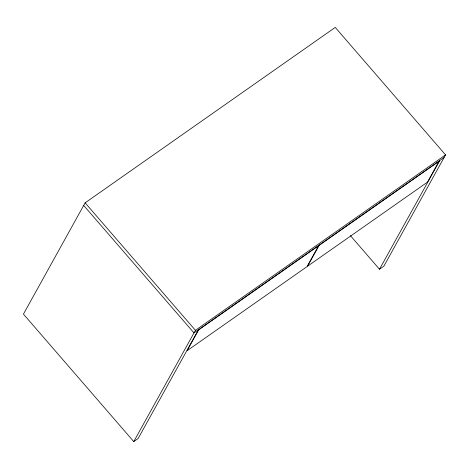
<?xml version="1.0" encoding="UTF-8"?>
<svg xmlns="http://www.w3.org/2000/svg" width="469" height="469" viewBox="0 0 469 469"><rect width="100%" height="100%" fill="white"/><g stroke="black" fill="none" stroke-linecap="round" stroke-linejoin="round"><path stroke-width="0.7" d="M350.366 235.573L379.491 269.235L383.871 266.163L445.55 154.887L335.247 27.413L85.129 202.837L23.45 314.113L133.753 441.587L138.126 438.515L198.358 329.854M133.753 441.587L195.432 330.311L445.55 154.887M379.491 269.235L439.723 160.574M444.102 157.502L193.984 332.926L83.681 205.451M85.129 202.837L195.432 330.311M198.692 329.801L187.102 350.712L307.037 266.597L318.627 245.686L198.692 329.801M319.125 245.334L307.535 266.245L427.47 182.136L439.06 161.225L319.125 245.334"/></g></svg>
